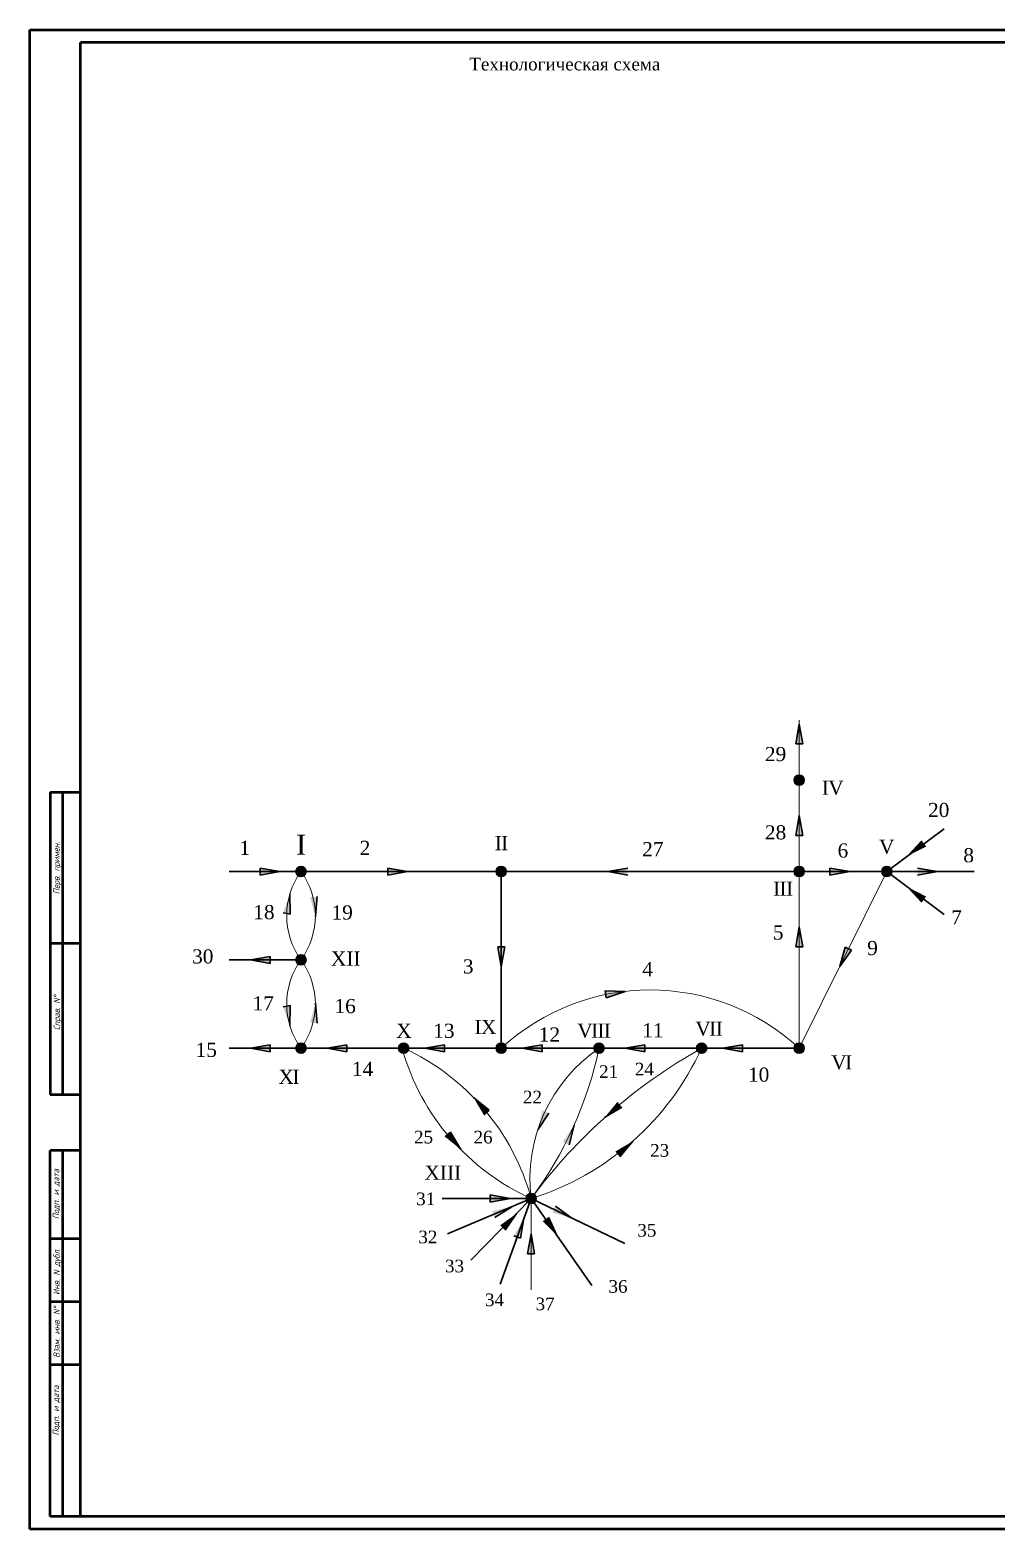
# Model space of a CAD drawing. Extents: x 1596 to 4332, y -1814 to 594.
# Drawn here: x 2223 to 2606, y -1303 to -709 of the extents above; entities that cross this region are included whole.
import ezdxf

# ---------------------------------------------------------------- set-up
doc = ezdxf.new("R2010")
doc.units = 0
doc.header["$MEASUREMENT"] = 0
doc.linetypes.add('осеваяX2', pattern=[101.6, 63.5, -12.7, 12.7, -12.7])
doc.layers.add('линии', color=7, linetype='Continuous', lineweight=30)
doc.layers.add('Основная', color=7, linetype='Continuous', lineweight=50)
doc.styles.add('МОЙСКИЙ', font='timesi.ttf')
doc.styles.add('стиль1', font='romans.shx', dxfattribs={"width": 0.75, "oblique": 15, "height": 3.5})

msp = doc.modelspace()

# ---------------------------------------------------------------- hatches: boundary and pattern name
at = {"layer": 'линии'}
h = msp.add_hatch(color=256, dxfattribs=at)
h.dxf.hatch_style = 1
h.paths.add_polyline_path([(2526.36, -992.29), (2529.14, -992.29), (2527.75, -984.41)])
h = msp.add_hatch(color=256, dxfattribs=at)
h.dxf.hatch_style = 1
h.paths.add_polyline_path([(2525.75, -1006.63, 1), (2529.75, -1006.63, 1)])
h = msp.add_hatch(color=256, dxfattribs=at)
h.dxf.hatch_style = 1
h.paths.add_polyline_path([(2526.36, -1028.51), (2529.14, -1028.51), (2527.75, -1020.63)])
h = msp.add_hatch(color=256, dxfattribs=at)
h.dxf.hatch_style = 1
h.paths.add_polyline_path([(2578.04, -1032.95), (2576.38, -1030.73), (2570.89, -1036.55)])
h = msp.add_hatch(color=256, dxfattribs=at)
h.dxf.hatch_style = 1
h.paths.add_polyline_path([(2314.1, -1041.46), (2314.1, -1044.23), (2321.98, -1042.84)])
h = msp.add_hatch(color=256, dxfattribs=at)
h.dxf.hatch_style = 1
h.paths.add_polyline_path([(2328.32, -1042.84, 1), (2332.32, -1042.84, 1)])
h = msp.add_hatch(color=256, dxfattribs=at)
h.dxf.hatch_style = 1
h.paths.add_polyline_path([(2364.68, -1041.46), (2364.68, -1044.23), (2372.56, -1042.84)])
h = msp.add_hatch(color=256, dxfattribs=at)
h.dxf.hatch_style = 1
h.paths.add_polyline_path([(2407.66, -1042.84, 1), (2411.66, -1042.84, 1)])
h = msp.add_hatch(color=256, dxfattribs=at)
h.dxf.hatch_style = 1
h.paths.add_polyline_path([(2459.78, -1044.23), (2459.78, -1041.46), (2451.9, -1042.84)])
h = msp.add_hatch(color=256, dxfattribs=at)
h.dxf.hatch_style = 1
h.paths.add_polyline_path([(2525.75, -1042.84, 1), (2529.75, -1042.84, 1)])
h = msp.add_hatch(color=256, dxfattribs=at)
h.dxf.hatch_style = 1
h.paths.add_polyline_path([(2539.94, -1041.46), (2539.94, -1044.23), (2547.82, -1042.84)])
h = msp.add_hatch(color=256, dxfattribs=at)
h.dxf.hatch_style = 1
h.paths.add_polyline_path([(2560.43, -1042.84, 1), (2564.43, -1042.84, 1)])
h = msp.add_hatch(color=256, dxfattribs=at)
h.dxf.hatch_style = 1
h.paths.add_polyline_path([(2574.62, -1041.46), (2574.62, -1044.23), (2582.5, -1042.84)])
h = msp.add_hatch(color=256, dxfattribs=at)
h.dxf.hatch_style = 1
h.paths.add_polyline_path([(2578.04, -1052.74), (2576.38, -1054.96), (2570.89, -1049.14)])
h = msp.add_hatch(color=256, dxfattribs=at)
h.dxf.hatch_style = 1
h.paths.add_polyline_path([(2323.23, -1059.24), (2325.97, -1059.7), (2325.91, -1051.7)])
h = msp.add_hatch(color=256, dxfattribs=at)
h.dxf.hatch_style = 1
h.paths.add_polyline_path([(2333.96, -1052.99), (2336.73, -1052.76), (2336, -1060.72)])
h = msp.add_hatch(color=256, dxfattribs=at)
h.dxf.hatch_style = 1
h.paths.add_polyline_path([(2526.36, -1072.68), (2529.14, -1072.68), (2527.75, -1064.81)])
h = msp.add_hatch(color=256, dxfattribs=at)
h.dxf.hatch_style = 1
h.paths.add_polyline_path([(2411.05, -1072.73), (2408.27, -1072.73), (2409.66, -1080.61)])
h = msp.add_hatch(color=256, dxfattribs=at)
h.dxf.hatch_style = 1
h.paths.add_polyline_path([(2548.4, -1073.97), (2545.89, -1072.78), (2543.78, -1080.5)])
h = msp.add_hatch(color=256, dxfattribs=at)
h.dxf.hatch_style = 1
h.paths.add_polyline_path([(2318.13, -1079.23), (2318.13, -1076.46), (2310.25, -1077.84)])
h = msp.add_hatch(color=256, dxfattribs=at)
h.dxf.hatch_style = 1
h.paths.add_polyline_path([(2328.32, -1077.84, 1), (2332.32, -1077.84, 1)])
h = msp.add_hatch(color=256, dxfattribs=at)
h.dxf.hatch_style = 1
h.paths.add_polyline_path([(2450.84, -1090.18), (2451.26, -1092.92), (2458.83, -1090.35)])
h = msp.add_hatch(color=256, dxfattribs=at)
h.dxf.hatch_style = 1
h.paths.add_polyline_path([(2323.23, -1096.45), (2325.97, -1095.99), (2325.91, -1103.99)])
h = msp.add_hatch(color=256, dxfattribs=at)
h.dxf.hatch_style = 1
h.paths.add_polyline_path([(2333.96, -1102.7), (2336.73, -1102.93), (2336, -1094.97)])
h = msp.add_hatch(color=256, dxfattribs=at)
h.dxf.hatch_style = 1
h.paths.add_polyline_path([(2318.13, -1114.23), (2318.13, -1111.46), (2310.25, -1112.84)])
h = msp.add_hatch(color=256, dxfattribs=at)
h.dxf.hatch_style = 1
h.paths.add_polyline_path([(2328.32, -1112.84, 1), (2332.32, -1112.84, 1)])
h = msp.add_hatch(color=256, dxfattribs=at)
h.dxf.hatch_style = 1
h.paths.add_polyline_path([(2348.53, -1114.23), (2348.53, -1111.46), (2340.65, -1112.84)])
h = msp.add_hatch(color=256, dxfattribs=at)
h.dxf.hatch_style = 1
h.paths.add_polyline_path([(2368.99, -1112.84, 1), (2372.99, -1112.84, 1)])
h = msp.add_hatch(color=256, dxfattribs=at)
h.dxf.hatch_style = 1
h.paths.add_polyline_path([(2387.2, -1114.23), (2387.2, -1111.46), (2379.33, -1112.84)])
h = msp.add_hatch(color=256, dxfattribs=at)
h.dxf.hatch_style = 1
h.paths.add_polyline_path([(2407.66, -1112.84, 1), (2411.66, -1112.84, 1)])
h = msp.add_hatch(color=256, dxfattribs=at)
h.dxf.hatch_style = 1
h.paths.add_polyline_path([(2425.88, -1114.23), (2425.88, -1111.46), (2418, -1112.84)])
h = msp.add_hatch(color=256, dxfattribs=at)
h.dxf.hatch_style = 1
h.paths.add_polyline_path([(2446.41, -1112.84, 1), (2450.41, -1112.84, 1)])
h = msp.add_hatch(color=256, dxfattribs=at)
h.dxf.hatch_style = 1
h.paths.add_polyline_path([(2466.62, -1114.23), (2466.62, -1111.46), (2458.74, -1112.84)])
h = msp.add_hatch(color=256, dxfattribs=at)
h.dxf.hatch_style = 1
h.paths.add_polyline_path([(2487.08, -1112.84, 1), (2491.08, -1112.84, 1)])
h = msp.add_hatch(color=256, dxfattribs=at)
h.dxf.hatch_style = 1
h.paths.add_polyline_path([(2505.29, -1114.23), (2505.29, -1111.46), (2497.41, -1112.84)])
h = msp.add_hatch(color=256, dxfattribs=at)
h.dxf.hatch_style = 1
h.paths.add_polyline_path([(2525.75, -1112.84, 1), (2529.75, -1112.84, 1)])
h = msp.add_hatch(color=256, dxfattribs=at)
h.dxf.hatch_style = 1
h.paths.add_polyline_path([(2402.72, -1139.23), (2404.83, -1137.42), (2398.64, -1132.35)])
h = msp.add_hatch(color=256, dxfattribs=at)
h.dxf.hatch_style = 1
h.paths.add_polyline_path([(2455.68, -1134.13), (2457.5, -1136.22), (2450.64, -1140.34)])
h = msp.add_hatch(color=256, dxfattribs=at)
h.dxf.hatch_style = 1
h.paths.add_polyline_path([(2426.02, -1137.46), (2428.56, -1138.58), (2424.12, -1145.23)])
h = msp.add_hatch(color=256, dxfattribs=at)
h.dxf.hatch_style = 1
h.paths.add_polyline_path([(2387.4, -1147.94), (2389.5, -1146.12), (2393.62, -1152.98)])
h = msp.add_hatch(color=256, dxfattribs=at)
h.dxf.hatch_style = 1
h.paths.add_polyline_path([(2434.06, -1150.02), (2436.59, -1151.15), (2438.54, -1143.4)])
h = msp.add_hatch(color=256, dxfattribs=at)
h.dxf.hatch_style = 1
h.paths.add_polyline_path([(2454.88, -1153.8), (2456.68, -1155.91), (2461.76, -1149.72)])
h = msp.add_hatch(color=256, dxfattribs=at)
h.dxf.hatch_style = 1
h.paths.add_polyline_path([(2405.31, -1171.02), (2405.31, -1173.8), (2413.19, -1172.41)])
h = msp.add_hatch(color=256, dxfattribs=at)
h.dxf.hatch_style = 1
h.paths.add_polyline_path([(2406.04, -1177.43), (2407.12, -1179.99), (2413.84, -1175.65)])
h = msp.add_hatch(color=256, dxfattribs=at)
h.dxf.hatch_style = 1
h.paths.add_polyline_path([(2419.52, -1172.41, 1), (2423.52, -1172.41, 1)])
h = msp.add_hatch(color=256, dxfattribs=at)
h.dxf.hatch_style = 1
h.paths.add_polyline_path([(2429.92, -1177.99), (2431.12, -1175.48), (2437.62, -1180.15)])
h = msp.add_hatch(color=256, dxfattribs=at)
h.dxf.hatch_style = 1
h.paths.add_polyline_path([(2409.22, -1183.06), (2411.21, -1185), (2415.71, -1178.39)])
h = msp.add_hatch(color=256, dxfattribs=at)
h.dxf.hatch_style = 1
h.paths.add_polyline_path([(2414.68, -1187.18), (2417.29, -1188.13), (2418.67, -1180.25)])
h = msp.add_hatch(color=256, dxfattribs=at)
h.dxf.hatch_style = 1
h.paths.add_polyline_path([(2426.1, -1181.39), (2428.38, -1179.8), (2431.75, -1187.06)])
h = msp.add_hatch(color=256, dxfattribs=at)
h.dxf.hatch_style = 1
h.paths.add_polyline_path([(2420.13, -1194.29), (2422.91, -1194.29), (2421.52, -1186.41)])

# ---------------------------------------------------------------- linework, layer by layer
for p, q in [((2526.36, -992.29), (2527.75, -984.41)), ((2529.14, -992.29), (2527.75, -984.41)), ((2526.36, -992.29), (2529.14, -992.29)), ((2526.36, -1028.51), (2527.75, -1020.63)), ((2529.14, -1028.51), (2527.75, -1020.63)), ((2585.22, -1025.88), (2562.43, -1042.84)), ((2526.36, -1028.51), (2529.14, -1028.51)), ((2576.38, -1030.73), (2570.89, -1036.55)), ((2301.91, -1042.84), (2330.32, -1042.84)), ((2314.1, -1041.46), (2321.98, -1042.84)), ((2314.1, -1041.46), (2314.1, -1044.23)), ((2314.1, -1044.23), (2321.98, -1042.84)), ((2330.32, -1042.84), (2409.66, -1042.84)), ((2364.68, -1041.46), (2372.56, -1042.84)), ((2364.68, -1041.46), (2364.68, -1044.23)), ((2364.68, -1044.23), (2372.56, -1042.84)), ((2409.66, -1112.84), (2409.66, -1042.84)), ((2409.66, -1042.84), (2527.75, -1042.84)), ((2459.78, -1041.46), (2451.9, -1042.84)), ((2459.78, -1044.23), (2451.9, -1042.84)), ((2527.75, -1042.84), (2562.43, -1042.84)), ((2539.94, -1041.46), (2547.82, -1042.84)), ((2539.94, -1041.46), (2539.94, -1044.23)), ((2539.94, -1044.23), (2547.82, -1042.84)), ((2562.43, -1042.84), (2597.11, -1042.84)), ((2585.22, -1059.81), (2562.43, -1042.84)), ((2574.62, -1041.46), (2582.5, -1042.84)), ((2574.62, -1044.23), (2582.5, -1042.84)), ((2576.38, -1054.96), (2570.89, -1049.14)), ((2325.97, -1059.7), (2325.91, -1051.7)), ((2336.73, -1052.76), (2336, -1060.72)), ((2323.23, -1059.24), (2325.97, -1059.7)), ((2526.36, -1072.68), (2527.75, -1064.81)), ((2529.14, -1072.68), (2527.75, -1064.81)), ((2408.27, -1072.73), (2409.66, -1080.61)), ((2411.05, -1072.73), (2408.27, -1072.73)), ((2411.05, -1072.73), (2409.66, -1080.61)), ((2526.36, -1072.68), (2529.14, -1072.68)), ((2545.89, -1072.78), (2543.78, -1080.5)), ((2548.4, -1073.97), (2543.78, -1080.5)), ((2548.4, -1073.97), (2545.89, -1072.78)), ((2301.91, -1077.84), (2330.32, -1077.84)), ((2318.13, -1076.46), (2310.25, -1077.84)), ((2318.13, -1079.23), (2310.25, -1077.84)), ((2318.13, -1079.23), (2318.13, -1076.46)), ((2450.84, -1090.18), (2458.83, -1090.35)), ((2450.84, -1090.18), (2451.26, -1092.92)), ((2451.26, -1092.92), (2458.83, -1090.35)), ((2323.23, -1096.45), (2325.97, -1095.99)), ((2325.97, -1095.99), (2325.91, -1103.99)), ((2336.73, -1102.93), (2336, -1094.97)), ((2301.91, -1112.84), (2330.32, -1112.84)), ((2318.13, -1111.46), (2310.25, -1112.84)), ((2318.13, -1114.23), (2310.25, -1112.84)), ((2318.13, -1114.23), (2318.13, -1111.46)), ((2332.32, -1112.84), (2370.99, -1112.84)), ((2348.53, -1111.46), (2340.65, -1112.84)), ((2348.53, -1114.23), (2340.65, -1112.84)), ((2348.53, -1114.23), (2348.53, -1111.46)), ((2370.99, -1112.84), (2409.66, -1112.84)), ((2387.2, -1111.46), (2379.33, -1112.84)), ((2387.2, -1114.23), (2379.33, -1112.84)), ((2387.2, -1114.23), (2387.2, -1111.46)), ((2409.66, -1112.84), (2448.41, -1112.84)), ((2425.88, -1111.46), (2418, -1112.84)), ((2425.88, -1114.23), (2418, -1112.84)), ((2425.88, -1114.23), (2425.88, -1111.46)), ((2450.41, -1112.84), (2489.08, -1112.84)), ((2466.62, -1111.46), (2458.74, -1112.84)), ((2466.62, -1114.23), (2458.74, -1112.84)), ((2466.62, -1114.23), (2466.62, -1111.46)), ((2489.08, -1112.84), (2527.75, -1112.84)), ((2505.29, -1111.46), (2497.41, -1112.84)), ((2505.29, -1114.23), (2497.41, -1112.84)), ((2505.29, -1114.23), (2505.29, -1111.46)), ((2404.83, -1137.42), (2398.64, -1132.35)), ((2402.72, -1139.23), (2404.83, -1137.42)), ((2428.56, -1138.58), (2424.12, -1145.23)), ((2457.5, -1136.22), (2450.64, -1140.34)), ((2387.4, -1147.94), (2389.5, -1146.12)), ((2389.5, -1146.12), (2393.62, -1152.98)), ((2436.59, -1151.15), (2438.54, -1143.4)), ((2456.68, -1155.91), (2461.76, -1149.72)), ((2386.29, -1172.41), (2421.52, -1172.41)), ((2388.37, -1186.4), (2421.52, -1172.41)), ((2397.66, -1196.9), (2421.52, -1172.41)), ((2405.31, -1171.02), (2413.19, -1172.41)), ((2405.31, -1171.02), (2405.31, -1173.8)), ((2405.31, -1173.8), (2413.19, -1172.41)), ((2407.12, -1179.99), (2413.84, -1175.65)), ((2409.18, -1206.35), (2421.52, -1172.41)), ((2445.56, -1206.84), (2421.52, -1172.41)), ((2458.64, -1190.24), (2421.52, -1172.41)), ((2431.12, -1175.48), (2437.62, -1180.15)), ((2411.21, -1185), (2415.71, -1178.39)), ((2417.29, -1188.13), (2418.67, -1180.25)), ((2428.38, -1179.8), (2431.75, -1187.06)), ((2414.68, -1187.18), (2417.29, -1188.13)), ((2420.13, -1194.29), (2421.52, -1186.41)), ((2422.91, -1194.29), (2421.52, -1186.41)), ((2420.13, -1194.29), (2422.91, -1194.29))]:
    msp.add_line(p, q, dxfattribs=at)
at = {"layer": 'линии', "linetype": 'Continuous', "lineweight": 0}
for p, q in [((2527.75, -1006.63), (2527.75, -982.88)), ((2527.75, -1042.84), (2527.75, -1006.63)), ((2527.75, -1112.84), (2527.75, -1042.84)), ((2562.43, -1042.84), (2527.75, -1112.84)), ((2421.52, -1208.63), (2421.52, -1172.41))]:
    msp.add_line(p, q, dxfattribs=at)
at = {"layer": 'линии'}
for centre in [(2527.75, -1006.63), (2330.32, -1042.84), (2409.66, -1042.84), (2527.75, -1042.84), (2562.43, -1042.84), (2330.32, -1077.84), (2330.32, -1112.84), (2370.99, -1112.84), (2409.66, -1112.84), (2448.41, -1112.84), (2489.08, -1112.84), (2527.75, -1112.84), (2421.52, -1172.41)]:
    msp.add_circle(centre, 2, dxfattribs=at)
at = {"layer": 'линии', "linetype": 'Continuous', "lineweight": 0}
for centre, radius, start, end in [((2354.41, -1060.34), 29.77, 144.00141, 215.99859), ((2306.23, -1060.34), 29.77, 324.00141, 35.99859), ((2354.41, -1095.34), 29.77, 144.00141, 215.99859), ((2306.23, -1095.34), 29.77, 324.00141, 35.99859), ((2468.71, -1176.86), 87.09, 47.31379, 132.68621), ((2459.6, -1087.97), 92.63, 195.84952, 245.72814), ((2332.18, -1196.88), 92.63, 15.31338, 65.19199), ((2483.72, -1164.63), 62.68, 124.29111, 187.1301), ((2300.58, -1081.98), 151.01, 323.214, 348.20721), ((2388.56, -1066.94), 110.51, 287.35568, 335.45374), ((2593.26, -1299.09), 213.4, 119.222, 143.58742)]:
    msp.add_arc(centre, radius, start, end, dxfattribs=at)
at = {"layer": 'Основная', "color": 7}
for p, q in [((2222.92, -709.38), (3063.92, -709.38)), ((2222.92, -1303.38), (2222.92, -709.38)), ((2242.92, -1258.38), (2242.92, -714.38)), ((3058.92, -714.38), (2242.92, -714.38)), ((2242.92, -1258.38), (2242.92, -714.38)), ((2230.92, -1011.38), (2230.92, -1131.38)), ((2235.92, -1131.38), (2235.92, -1011.38)), ((2242.92, -1071.38), (2230.92, -1071.38)), ((2242.92, -1131.38), (2230.92, -1131.38)), ((2242.92, -1153.38), (2230.92, -1153.38)), ((2230.92, -1298.38), (2230.92, -1153.38)), ((2235.92, -1298.38), (2235.92, -1153.38)), ((2242.92, -1188.38), (2230.92, -1188.38)), ((2242.92, -1213.38), (2230.92, -1213.38)), ((2242.92, -1238.38), (2230.92, -1238.38)), ((2242.92, -1298.38), (2242.92, -1258.38)), ((3058.92, -1298.38), (2230.92, -1298.38)), ((3063.92, -1303.38), (2222.92, -1303.38))]:
    msp.add_line(p, q, dxfattribs=at)
at = {"layer": 'Основная', "color": 7, "linetype": 'осеваяX2'}
msp.add_line((2230.92, -1011.38), (2242.92, -1011.38), dxfattribs=at)

# ---------------------------------------------------------------- texts
at = {"color": 7, "insert": (2396.99, -720.4), "char_height": 5, "width": 78.9897, "attachment_point": 1, "style": 'МОЙСКИЙ'}
msp.add_mtext('{\\fTimes New Roman|b0|i0|c204|p18;Технологическая схема}', dxfattribs=at)
at = {"layer": 'линии', "attachment_point": 1}
for s, width, gutter_width, heights, insert, char_height in [('\\A1;{\\fTimes New Roman|b0|i0|c204|p23;29}', 32.2158, 32.59, [0], (2514.14, -993.5), 5.6), ('{\\fTimes New Roman|b0|i0|c0|p23;\\T0.9;IV}', 32.2158, 32.59, [0], (2536.73, -1006.85), 5.6), ('\\A1;{\\fTimes New Roman|b0|i0|c204|p23;20}', 32.2158, 32.59, [0], (2578.79, -1015.66), 5.6), ('\\A1;{\\fTimes New Roman|b0|i0|c204|p23;28}', 32.2158, 32.59, [0], (2514.14, -1024.53), 5.6), ('\\A1;{\\fTimes New Roman|b0|i0|c204|p23;1}', 32.2158, 32.59, [0], (2305.89, -1030.66), 5.6), ('{\\fTimes New Roman|b0|i0|c0|p23;I}', 46.0225, 46.55, [0], (2328.36, -1028.22), 8), ('\\A1;{\\fTimes New Roman|b0|i0|c204|p23;2}', 32.2158, 32.59, [0], (2353.56, -1030.66), 5.6), ('{\\fTimes New Roman|b0|i0|c0|p23;\\T0.9;II}', 32.2158, 32.59, [0], (2407.07, -1028.79), 5.6), ('\\A1;{\\fTimes New Roman|b0|i0|c204|p23;27}', 32.2158, 32.59, [0], (2465.52, -1031.17), 5.6), ('\\A1;{\\fTimes New Roman|b0|i0|c204|p23;6}', 32.2158, 32.59, [0], (2542.94, -1031.7), 5.6), ('{\\fTimes New Roman|b0|i0|c0|p23;\\T0.9;V}', 32.2158, 32.59, [0], (2559.37, -1030.24), 5.6), ('\\A1;{\\fTimes New Roman|b0|i0|c204|p23;8}', 32.2158, 32.59, [0], (2592.77, -1033.58), 5.6), ('{\\fTimes New Roman|b0|i0|c0|p23;\\T0.9;III}', 32.2158, 32.59, [0], (2517.43, -1046.83), 5.6), ('\\A1;{\\fTimes New Roman|b0|i0|c204|p23;18}', 32.2158, 32.59, [0], (2311.4, -1056.13), 5.6), ('\\A1;{\\fTimes New Roman|b0|i0|c204|p23;19}', 32.2158, 32.59, [0], (2342.39, -1056.27), 5.6), ('\\A1;{\\fTimes New Roman|b0|i0|c204|p23;7}', 32.2158, 32.59, [0], (2587.97, -1058.18), 5.6), ('\\A1;{\\fTimes New Roman|b0|i0|c204|p23;5}', 32.2158, 32.59, [0], (2517.29, -1064.22), 5.6), ('\\A1;{\\fTimes New Roman|b0|i0|c204|p23;30}', 32.2158, 32.59, [0], (2287.16, -1073.67), 5.6), ('{\\fTimes New Roman|b0|i0|c0|p23;XII}', 32.2158, 32.59, [0], (2342.17, -1074.53), 5.6), ('\\A1;{\\fTimes New Roman|b0|i0|c204|p23;9}', 32.2158, 32.59, [0], (2554.67, -1070.35), 5.6), ('\\A1;{\\fTimes New Roman|b0|i0|c204|p23;3}', 32.2158, 32.59, [0], (2394.46, -1077.63), 5.6), ('\\A1;{\\fTimes New Roman|b0|i0|c204|p23;4}', 32.2158, 32.59, [0], (2465.52, -1078.72), 5.6), ('\\A1;{\\fTimes New Roman|b0|i0|c204|p23;17}', 32.2158, 32.59, [0], (2311.12, -1092.27), 5.6), ('\\A1;{\\fTimes New Roman|b0|i0|c204|p23;16}', 32.2158, 32.59, [0], (2343.58, -1093.34), 5.6), ('{\\fTimes New Roman|b0|i0|c0|p23;\\T0.9;X}', 32.2158, 32.59, [0], (2368.04, -1103.15), 5.6), ('\\A1;{\\fTimes New Roman|b0|i0|c204|p23;13}', 32.2158, 32.59, [0], (2382.69, -1103.14), 5.6), ('{\\fTimes New Roman|b0|i0|c0|p23;\\T0.9;IX}', 32.2158, 32.59, [0], (2399.11, -1101.65), 5.6), ('\\A1;{\\fTimes New Roman|b0|i0|c204|p23;12}', 32.2158, 32.59, [0], (2424.53, -1104.61), 5.6), ('{\\fTimes New Roman|b0|i0|c0|p23;\\T0.9;VIII}', 32.2158, 32.59, [0], (2439.79, -1103.09), 5.6), ('\\A1;{\\fTimes New Roman|b0|i0|c204|p23;11}', 32.2158, 32.59, [0], (2465.52, -1102.96), 5.6), ('{\\fTimes New Roman|b0|i0|c0|p23;\\T0.9;VII}', 32.2158, 32.59, [0], (2486.59, -1102.33), 5.6), ('\\A1;{\\fTimes New Roman|b0|i0|c204|p23;15}', 32.2158, 32.59, [0], (2288.53, -1110.7), 5.6), ('{\\fTimes New Roman|b0|i0|c0|p23;\\T0.9;VI}', 32.2158, 32.59, [0], (2540.44, -1115.67), 5.6), ('{\\fTimes New Roman|b0|i0|c0|p23;\\T0.9;XI}', 32.2158, 32.59, [0], (2321.39, -1121.38), 5.6), ('\\A1;{\\fTimes New Roman|b0|i0|c204|p23;14}', 32.2158, 32.59, [0], (2350.46, -1118.26), 5.6), ('{\\fTimes New Roman|b0|i0|c204|p23;21}', 32.2158, 32.59, [0], (2448.44, -1119.62), 5), ('{\\fTimes New Roman|b0|i0|c204|p23;24}', 32.2158, 32.59, [0], (2462.6, -1118.63), 5), ('\\A1;{\\fTimes New Roman|b0|i0|c204|p23;10}', 32.2158, 32.59, [0], (2507.44, -1120.52), 5.6), ('{\\fTimes New Roman|b0|i0|c204|p23;22}', 32.2158, 32.59, [0], (2418.26, -1129.7), 5), ('{\\fTimes New Roman|b0|i0|c204|p23;25}', 32.2158, 32.59, [0], (2375.11, -1145.58), 5), ('{\\fTimes New Roman|b0|i0|c204|p23;26}', 32.2158, 32.59, [0], (2398.69, -1145.58), 5), ('{\\fTimes New Roman|b0|i0|c204|p23;23}', 32.2158, 32.59, [0], (2468.66, -1150.84), 5), ('{\\fTimes New Roman|b0|i0|c0|p23;XIII}', 50.6772, 32.59, [13.66], (2379.26, -1159.36), 5.6), ('\\A1;{\\fTimes New Roman|b0|i0|c204|p23;31}', 32.2158, 32.59, [0], (2375.95, -1170.04), 5), ('\\A1;{\\fTimes New Roman|b0|i0|c204|p23;32}', 32.2158, 32.59, [0], (2376.81, -1185.14), 5), ('\\A1;{\\fTimes New Roman|b0|i0|c204|p23;35}', 32.2158, 32.59, [0], (2463.59, -1182.51), 5), ('\\A1;{\\fTimes New Roman|b0|i0|c204|p23;33}', 32.2158, 32.59, [0], (2387.38, -1196.66), 5), ('\\A1;{\\fTimes New Roman|b0|i0|c204|p23;36}', 32.2158, 32.59, [0], (2452.16, -1204.75), 5), ('\\A1;{\\fTimes New Roman|b0|i0|c204|p23;34}', 32.2158, 32.59, [0], (2403.23, -1210.06), 5), ('\\A1;{\\fTimes New Roman|b0|i0|c204|p23;37}', 32.2158, 32.59, [0], (2423.27, -1211.66), 5)]:
    msp.add_mtext_dynamic_manual_height_columns(s, width=width, gutter_width=gutter_width, heights=heights, dxfattribs=dict(at, insert=insert, char_height=char_height))
at = {"layer": 'Основная', "color": 7, "style": 'стиль1', "oblique": 15, "width": 0.75}
for s, p in [('Перв. примен.', (2234.67, -1051.86)), ('Справ. N%%d', (2234.83, -1105.75)), ('Подп. и дата', (2234.49, -1180.61)), ('Инв. N дубл.', (2234.74, -1210.63)), ('Взам. инв. N%%d', (2234.74, -1235.56)), ('Взам. инв. N%%d', (2234.74, -1235.56)), ('Подп. и дата', (2234.44, -1266.34))]:
    msp.add_text(s, height=2.5, rotation=90, dxfattribs=at).set_placement(p)

doc.saveas('drawing.dxf')
